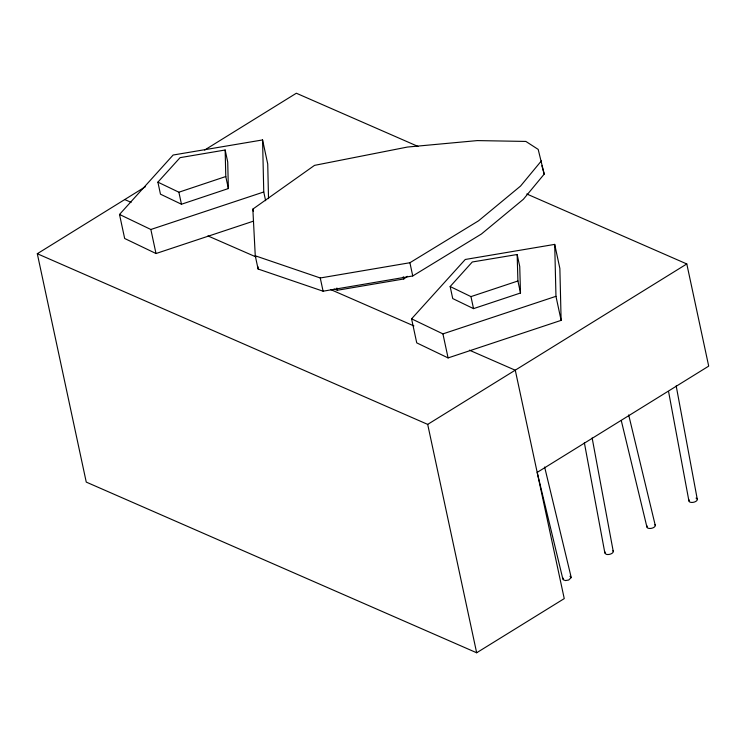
<?xml version="1.0" encoding="UTF-8"?>
<svg xmlns="http://www.w3.org/2000/svg" width="746" height="746" viewBox="0 0 746 746"><rect width="100%" height="100%" fill="white"/><g stroke="black" fill="none" stroke-linecap="round" stroke-linejoin="round"><path stroke-width="1.12" d="M544.627 466.996L571.24 577.572L568.704 580.024L565.487 580.565L563.174 579.754L563.127 578.075M541.382 160.884L520.54 186.071L478.568 220.797L409.908 262.732L320.258 277.978L255.263 255.794L252.847 209.104L314.523 165.37L407.4 147.055L477.3 140.593L525.865 141.432L538.192 149.405L544.216 174.107L523.375 199.285L481.403 234.02L412.743 275.955L323.093 291.201L258.097 269.017L255.263 255.794M253.565 221.114L156.007 253.528L124.666 238.487L119.509 214.447L173.128 155.028L262.573 139.94L267.73 163.98L268.523 198.669M450.155 286.539L472.283 261.986L517.155 254.507L519.738 266.527L520.494 293.001L473.533 308.63L452.729 298.559L450.155 286.539L470.959 296.61L517.92 280.981L517.155 254.507M157.891 182.145L180.075 157.648L225.152 150.011L227.726 162.031L228.36 188.551L181.464 204.236L160.465 194.165L157.891 182.145L178.881 192.216L225.786 176.532L225.152 150.011M411.587 318.831L465.262 259.477L554.707 244.39L559.864 268.429L561.123 320.36L448.085 357.921L416.734 342.871L411.587 318.831L442.928 333.882L555.966 296.321L554.707 244.39M334.087 289.131L337.379 290.241L403.763 278.976L407.502 276.328M469.402 350.182L515.281 370.23L564.246 598.609L476.657 652.769L86.256 482.103L37.3 253.724L145.423 186.724M204.609 150.058L296.349 93.231L417.965 146.412M537.185 472.395L708.7 366.127L686.796 263.953L427.691 424.39L37.3 253.724M119.509 214.447L150.851 229.488L263.758 191.983L262.573 139.94M526.779 193.988L686.796 263.953M124.703 199.555L131.109 202.352M207.947 235.932L255.962 256.913M330.665 289.56L413.909 325.927M569.963 576.229L571.24 577.572M654.941 524.708L655.286 525.492A4.271 2.163 -12.1 0 1 650.325 528.476A4.271 2.163 -12.1 0 1 647.174 526.005M584.36 442.76L604.857 552.935L606.134 554.278A4.271 2.163 -12.1 0 0 611.45 553.663A4.271 2.163 -12.1 0 0 612.923 550.753M541.894 165.761L544.216 174.107M628.673 414.916L655.286 525.492M621.343 420.828L646.885 526.89M537.297 472.899L562.838 578.971M555.966 296.321L561.123 320.36M517.92 280.981L520.494 293.001M470.959 296.61L473.533 308.63M442.928 333.882L448.085 357.921M409.908 262.732L412.743 275.955M403.288 276.747L403.763 278.976M427.691 424.39L476.657 652.769M336.894 288.012L337.379 290.241M320.258 277.978L323.093 291.201M263.758 191.983L265.632 200.721M252.847 209.104L253.323 211.304M225.786 176.532L228.36 188.551M178.881 192.216L181.464 204.236M150.851 229.488L156.007 253.528M676.184 385.887L697.314 499.456M668.621 391.818L688.903 500.855M592.138 437.958L613.268 551.536M257.976 266.732L258.097 269.017M696.027 498.114A4.271 2.163 -12.1 0 1 696.484 500.93A4.271 2.163 -12.1 0 1 691.066 502.394A4.271 2.163 -12.1 0 1 689.201 499.96M604.866 552.926A4.271 2.163 -12.1 0 1 605.155 552.04"/></g></svg>
